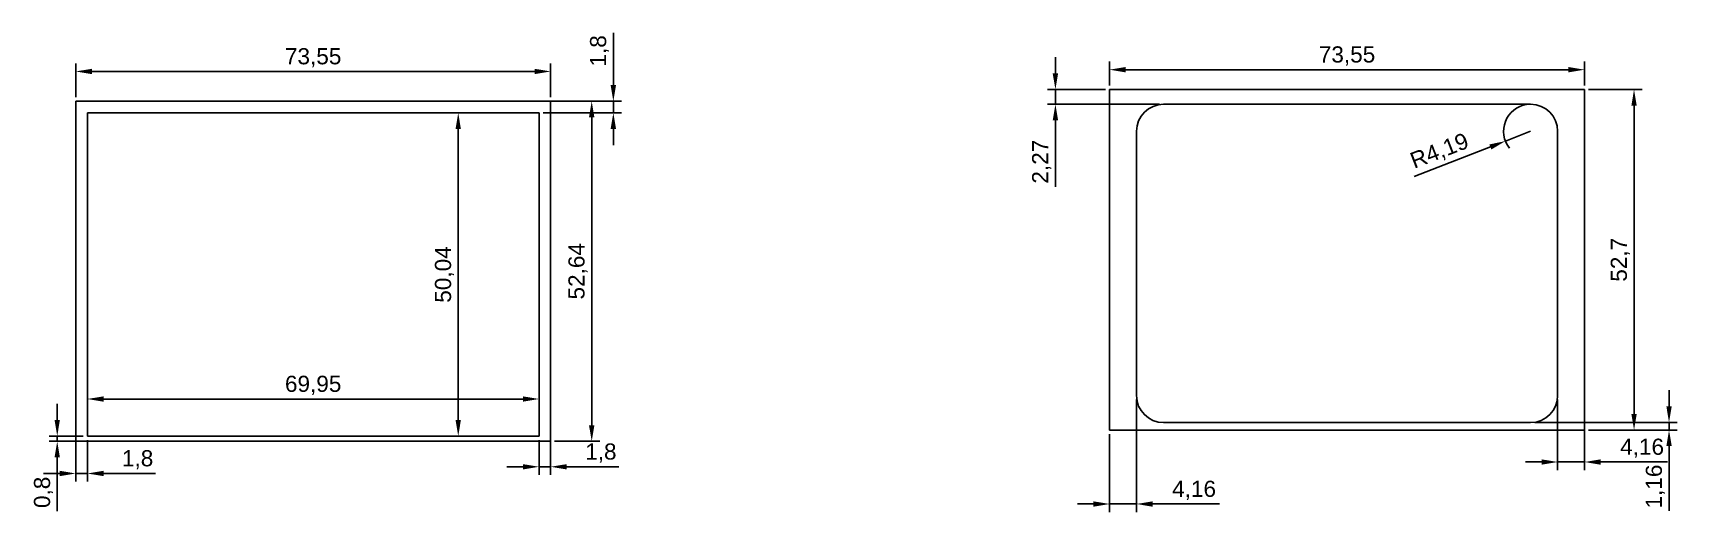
# Model space of a CAD drawing. Header units: millimetres. Extents: x 2734 to 2989, y 1660 to 1734.
import ezdxf

# ---------------------------------------------------------------- set-up
doc = ezdxf.new("R2010")
doc.units = ezdxf.units.MM
doc.styles.get("Standard").update_dxf_attribs({"font": 'arial.ttf'})
doc.dimstyles.new('ISO-25', dxfattribs={"dimtxt": 2.5, "dimasz": 2.5, "dimexe": 1.25, "dimexo": 0.625, "dimtad": 1, "dimtxsty": 'Standard', "dimcen": 2.5, "dimadec": 0, "dimazin": 0, "dimtfac": 1, "dimtmove": 0, "dimatfit": 3, "dimfxl": 0, "dimarcsym": 0})

# ---------------------------------------------------------------- blocks, each defined once
blk = doc.blocks.new('*D2')
at = {"color": 0, "lineweight": -2}
for p, q in [((2740.56, 1723.84), (2740.56, 1729.07)), ((2743.06, 1727.82), (2811.61, 1727.82)), ((2814.11, 1723.84), (2814.11, 1729.07))]:
    blk.add_line(p, q, dxfattribs=at)
at = {"color": 0}
for points in [[(2743.06, 1728.23), (2743.06, 1727.4), (2740.56, 1727.82)], [(2811.61, 1728.23), (2811.61, 1727.4), (2814.11, 1727.82)]]:
    blk.add_solid(points, dxfattribs=at)
at = {"layer": 'Defpoints', "color": 0}
for p in [(2814.11, 1727.82), (2740.56, 1723.21), (2814.11, 1723.21)]:
    blk.add_point(p, dxfattribs=at)
at = {"color": 0, "insert": (2777.33, 1729.94), "char_height": 2.5, "attachment_point": 5}
blk.add_mtext('73,55', dxfattribs=at)
blk = doc.blocks.new('*D3')
at = {"color": 0, "lineweight": -2}
for p, q in [((2814.73, 1723.21), (2821.72, 1723.21)), ((2820.47, 1720.71), (2820.47, 1673.07)), ((2814.73, 1670.57), (2821.72, 1670.57))]:
    blk.add_line(p, q, dxfattribs=at)
at = {"color": 0}
for points in [[(2820.05, 1720.71), (2820.89, 1720.71), (2820.47, 1723.21)], [(2820.05, 1673.07), (2820.89, 1673.07), (2820.47, 1670.57)]]:
    blk.add_solid(points, dxfattribs=at)
at = {"layer": 'Defpoints', "color": 0}
for p in [(2814.11, 1723.21), (2814.11, 1670.57), (2820.47, 1670.57)]:
    blk.add_point(p, dxfattribs=at)
at = {"color": 0, "insert": (2818.34, 1696.89), "char_height": 2.5, "attachment_point": 5, "rotation": 90}
blk.add_mtext('52,64', dxfattribs=at)
blk = doc.blocks.new('*D4')
at = {"color": 0, "lineweight": -2}
for p, q in [((2737.69, 1673.87), (2737.69, 1676.37)), ((2741.73, 1671.37), (2736.44, 1671.37)), ((2737.69, 1671.37), (2737.69, 1670.57)), ((2741.73, 1670.57), (2736.44, 1670.57)), ((2737.69, 1668.07), (2737.69, 1659.77))]:
    blk.add_line(p, q, dxfattribs=at)
at = {"color": 0}
for points in [[(2737.27, 1673.87), (2738.1, 1673.87), (2737.69, 1671.37)], [(2737.27, 1668.07), (2738.1, 1668.07), (2737.69, 1670.57)]]:
    blk.add_solid(points, dxfattribs=at)
at = {"layer": 'Defpoints', "color": 0}
for p in [(2742.36, 1671.37), (2737.69, 1670.57), (2742.36, 1670.57)]:
    blk.add_point(p, dxfattribs=at)
at = {"color": 0, "insert": (2735.56, 1662.67), "char_height": 2.5, "attachment_point": 5, "rotation": 90}
blk.add_mtext('0,8', dxfattribs=at)
blk = doc.blocks.new('*D5')
at = {"color": 0, "lineweight": -2}
for p, q in [((2740.56, 1670.75), (2740.56, 1664.34)), ((2742.36, 1670.75), (2742.36, 1664.34)), ((2738.06, 1665.59), (2735.56, 1665.59)), ((2740.56, 1665.59), (2742.36, 1665.59)), ((2744.86, 1665.59), (2752.93, 1665.59))]:
    blk.add_line(p, q, dxfattribs=at)
at = {"color": 0}
for points in [[(2738.06, 1666.01), (2738.06, 1665.18), (2740.56, 1665.59)], [(2744.86, 1666.01), (2744.86, 1665.18), (2742.36, 1665.59)]]:
    blk.add_solid(points, dxfattribs=at)
at = {"layer": 'Defpoints', "color": 0}
for p in [(2740.56, 1671.37), (2742.36, 1671.37), (2742.36, 1665.59)]:
    blk.add_point(p, dxfattribs=at)
at = {"color": 0, "insert": (2750.14, 1667.72), "char_height": 2.5, "attachment_point": 5}
blk.add_mtext('1,8', dxfattribs=at)
blk = doc.blocks.new('*D6')
at = {"color": 0, "lineweight": -2}
for p, q in [((2812.31, 1670.75), (2812.31, 1665.38)), ((2814.11, 1670.75), (2814.11, 1665.38)), ((2809.81, 1666.63), (2807.31, 1666.63)), ((2812.31, 1666.63), (2814.11, 1666.63)), ((2816.61, 1666.63), (2824.68, 1666.63))]:
    blk.add_line(p, q, dxfattribs=at)
at = {"color": 0}
for points in [[(2809.81, 1667.04), (2809.81, 1666.21), (2812.31, 1666.63)], [(2816.61, 1667.04), (2816.61, 1666.21), (2814.11, 1666.63)]]:
    blk.add_solid(points, dxfattribs=at)
at = {"layer": 'Defpoints', "color": 0}
for p in [(2812.31, 1671.37), (2814.11, 1671.37), (2814.11, 1666.63)]:
    blk.add_point(p, dxfattribs=at)
at = {"color": 0, "insert": (2821.89, 1668.76), "char_height": 2.5, "attachment_point": 5}
blk.add_mtext('1,8', dxfattribs=at)
blk = doc.blocks.new('*D7')
at = {"color": 0, "lineweight": -2}
for p, q in [((2823.82, 1725.71), (2823.82, 1733.78)), ((2812.93, 1723.21), (2825.07, 1723.21)), ((2823.82, 1721.41), (2823.82, 1723.21)), ((2812.93, 1721.41), (2825.07, 1721.41)), ((2823.82, 1718.91), (2823.82, 1716.41))]:
    blk.add_line(p, q, dxfattribs=at)
at = {"color": 0}
for points in [[(2823.4, 1725.71), (2824.24, 1725.71), (2823.82, 1723.21)], [(2823.4, 1718.91), (2824.24, 1718.91), (2823.82, 1721.41)]]:
    blk.add_solid(points, dxfattribs=at)
at = {"layer": 'Defpoints', "color": 0}
for p in [(2812.31, 1723.21), (2823.82, 1723.21), (2812.31, 1721.41)]:
    blk.add_point(p, dxfattribs=at)
at = {"color": 0, "insert": (2821.69, 1731), "char_height": 2.5, "attachment_point": 5, "rotation": 90}
blk.add_mtext('1,8', dxfattribs=at)
blk = doc.blocks.new('*D8')
at = {"color": 0, "lineweight": -2}
for p, q in [((2742.36, 1672), (2742.36, 1678.37)), ((2812.31, 1672), (2812.31, 1678.37)), ((2744.86, 1677.12), (2809.81, 1677.12))]:
    blk.add_line(p, q, dxfattribs=at)
at = {"color": 0}
for points in [[(2744.86, 1677.53), (2744.86, 1676.7), (2742.36, 1677.12)], [(2809.81, 1677.53), (2809.81, 1676.7), (2812.31, 1677.12)]]:
    blk.add_solid(points, dxfattribs=at)
at = {"layer": 'Defpoints', "color": 0}
for p in [(2812.31, 1677.12), (2742.36, 1671.37), (2812.31, 1671.37)]:
    blk.add_point(p, dxfattribs=at)
at = {"color": 0, "insert": (2777.33, 1679.24), "char_height": 2.5, "attachment_point": 5}
blk.add_mtext('69,95', dxfattribs=at)
blk = doc.blocks.new('*D9')
at = {"color": 0, "lineweight": -2}
for p, q in [((2811.68, 1721.41), (2798.55, 1721.41)), ((2799.8, 1718.91), (2799.8, 1673.87)), ((2811.68, 1671.37), (2798.55, 1671.37))]:
    blk.add_line(p, q, dxfattribs=at)
at = {"color": 0}
for points in [[(2799.38, 1718.91), (2800.21, 1718.91), (2799.8, 1721.41)], [(2799.38, 1673.87), (2800.21, 1673.87), (2799.8, 1671.37)]]:
    blk.add_solid(points, dxfattribs=at)
at = {"layer": 'Defpoints', "color": 0}
for p in [(2812.31, 1721.41), (2799.8, 1671.37), (2812.31, 1671.37)]:
    blk.add_point(p, dxfattribs=at)
at = {"color": 0, "insert": (2797.67, 1696.39), "char_height": 2.5, "attachment_point": 5, "rotation": 90}
blk.add_mtext('50,04', dxfattribs=at)
blk = doc.blocks.new('*D10')
at = {"color": 0, "lineweight": -2}
for p, q in [((2900.69, 1725.64), (2900.69, 1729.34)), ((2974.24, 1725.64), (2974.24, 1729.34)), ((2903.19, 1728.09), (2971.74, 1728.09))]:
    blk.add_line(p, q, dxfattribs=at)
at = {"color": 0}
for points in [[(2903.19, 1728.51), (2903.19, 1727.67), (2900.69, 1728.09)], [(2971.74, 1728.51), (2971.74, 1727.67), (2974.24, 1728.09)]]:
    blk.add_solid(points, dxfattribs=at)
at = {"layer": 'Defpoints', "color": 0}
for p in [(2974.24, 1728.09), (2900.69, 1725.02), (2974.24, 1725.02)]:
    blk.add_point(p, dxfattribs=at)
at = {"color": 0, "insert": (2937.46, 1730.22), "char_height": 2.5, "attachment_point": 5}
blk.add_mtext('73,55', dxfattribs=at)
blk = doc.blocks.new('*D11')
at = {"color": 0, "lineweight": -2}
for p, q in [((2974.86, 1725.02), (2983.16, 1725.02)), ((2981.91, 1722.52), (2981.91, 1674.82)), ((2974.86, 1672.32), (2983.16, 1672.32))]:
    blk.add_line(p, q, dxfattribs=at)
at = {"color": 0}
for points in [[(2981.5, 1722.52), (2982.33, 1722.52), (2981.91, 1725.02)], [(2981.5, 1674.82), (2982.33, 1674.82), (2981.91, 1672.32)]]:
    blk.add_solid(points, dxfattribs=at)
at = {"layer": 'Defpoints', "color": 0}
for p in [(2974.24, 1725.02), (2974.24, 1672.32), (2981.91, 1672.32)]:
    blk.add_point(p, dxfattribs=at)
at = {"color": 0, "insert": (2979.79, 1698.67), "char_height": 2.5, "attachment_point": 5, "rotation": 90}
blk.add_mtext('52,7', dxfattribs=at)
blk = doc.blocks.new('*D13')
at = {"color": 0, "lineweight": -2}
for p, q in [((2965.89, 1718.55), (2961.99, 1717.04)), ((2947.88, 1711.55), (2959.66, 1716.13))]:
    blk.add_line(p, q, dxfattribs=at)
blk.add_arc((2965.89, 1718.55), 4.19, 98.5492, 218.3548, dxfattribs=at)
at = {"color": 0}
blk.add_solid([(2959.51, 1716.52), (2959.81, 1715.74), (2961.99, 1717.04)], dxfattribs=at)
at = {"layer": 'Defpoints', "color": 0}
for p in [(2961.99, 1717.04), (2965.89, 1718.55)]:
    blk.add_point(p, dxfattribs=at)
at = {"color": 0, "insert": (2951.83, 1715.37), "char_height": 2.5, "attachment_point": 5, "rotation": 21.2564}
blk.add_mtext('R4,19', dxfattribs=at)
blk = doc.blocks.new('*D14')
at = {"color": 0, "lineweight": -2}
for p, q in [((2892.29, 1727.52), (2892.29, 1730.02)), ((2900.06, 1725.02), (2891.04, 1725.02)), ((2892.29, 1725.02), (2892.29, 1722.74)), ((2908.41, 1722.74), (2891.04, 1722.74)), ((2892.29, 1720.24), (2892.29, 1709.96))]:
    blk.add_line(p, q, dxfattribs=at)
at = {"color": 0}
for points in [[(2891.87, 1727.52), (2892.71, 1727.52), (2892.29, 1725.02)], [(2891.87, 1720.24), (2892.71, 1720.24), (2892.29, 1722.74)]]:
    blk.add_solid(points, dxfattribs=at)
at = {"layer": 'Defpoints', "color": 0}
for p in [(2900.69, 1725.02), (2892.29, 1722.74), (2909.04, 1722.74)]:
    blk.add_point(p, dxfattribs=at)
at = {"color": 0, "insert": (2890.16, 1713.85), "char_height": 2.5, "attachment_point": 5, "rotation": 90}
blk.add_mtext('2,27', dxfattribs=at)
blk = doc.blocks.new('*D15')
at = {"color": 0, "lineweight": -2}
for p, q in [((2904.85, 1677.04), (2904.85, 1659.62)), ((2900.69, 1671.69), (2900.69, 1659.62)), ((2898.19, 1660.87), (2895.69, 1660.87)), ((2900.69, 1660.87), (2904.85, 1660.87)), ((2907.35, 1660.87), (2917.69, 1660.87))]:
    blk.add_line(p, q, dxfattribs=at)
at = {"color": 0}
for points in [[(2898.19, 1661.28), (2898.19, 1660.45), (2900.69, 1660.87)], [(2907.35, 1661.28), (2907.35, 1660.45), (2904.85, 1660.87)]]:
    blk.add_solid(points, dxfattribs=at)
at = {"layer": 'Defpoints', "color": 0}
for p in [(2904.85, 1677.66), (2900.69, 1672.32), (2904.85, 1660.87)]:
    blk.add_point(p, dxfattribs=at)
at = {"color": 0, "insert": (2913.77, 1662.99), "char_height": 2.5, "attachment_point": 5}
blk.add_mtext('4,16', dxfattribs=at)
blk = doc.blocks.new('*D16')
at = {"color": 0, "lineweight": -2}
for p, q in [((2987.33, 1675.98), (2987.33, 1678.48)), ((2966.52, 1673.48), (2988.58, 1673.48)), ((2987.33, 1673.48), (2987.33, 1672.32)), ((2974.86, 1672.32), (2988.58, 1672.32)), ((2987.33, 1669.82), (2987.33, 1659.81))]:
    blk.add_line(p, q, dxfattribs=at)
at = {"color": 0}
for points in [[(2986.92, 1675.98), (2987.75, 1675.98), (2987.33, 1673.48)], [(2986.92, 1669.82), (2987.75, 1669.82), (2987.33, 1672.32)]]:
    blk.add_solid(points, dxfattribs=at)
at = {"layer": 'Defpoints', "color": 0}
for p in [(2965.89, 1673.48), (2974.24, 1672.32), (2987.33, 1672.32)]:
    blk.add_point(p, dxfattribs=at)
at = {"color": 0, "insert": (2985.21, 1663.57), "char_height": 2.5, "attachment_point": 5, "rotation": 90}
blk.add_mtext('1,16', dxfattribs=at)
blk = doc.blocks.new('*D17')
at = {"color": 0, "lineweight": -2}
for p, q in [((2970.08, 1677.04), (2970.08, 1666.12)), ((2974.24, 1677.04), (2974.24, 1666.12)), ((2967.58, 1667.37), (2965.08, 1667.37)), ((2970.08, 1667.37), (2974.24, 1667.37)), ((2976.74, 1667.37), (2987.08, 1667.37))]:
    blk.add_line(p, q, dxfattribs=at)
at = {"color": 0}
for points in [[(2967.58, 1667.78), (2967.58, 1666.95), (2970.08, 1667.37)], [(2976.74, 1667.78), (2976.74, 1666.95), (2974.24, 1667.37)]]:
    blk.add_solid(points, dxfattribs=at)
at = {"layer": 'Defpoints', "color": 0}
for p in [(2970.08, 1677.66), (2974.24, 1677.66), (2974.24, 1667.37)]:
    blk.add_point(p, dxfattribs=at)
at = {"color": 0, "insert": (2983.16, 1669.5), "char_height": 2.5, "attachment_point": 5}
blk.add_mtext('4,16', dxfattribs=at)

msp = doc.modelspace()

# ---------------------------------------------------------------- linework, layer by layer
at = {"color": 7}
for p, q in [((2900.688, 1725.016), (2974.239, 1725.016)), ((2900.688, 1672.319), (2900.688, 1725.016)), ((2974.239, 1725.016), (2974.239, 1672.319)), ((2909.037, 1722.742), (2965.892, 1722.742)), ((2904.847, 1677.664), (2904.847, 1718.552)), ((2970.081, 1718.554), (2970.081, 1677.664)), ((2965.892, 1673.476), (2909.036, 1673.476)), ((2974.239, 1672.319), (2900.688, 1672.319))]:
    msp.add_line(p, q, dxfattribs=at)
at = {"color": 3}
for p, q in [((2740.557, 1723.212), (2814.107, 1723.212)), ((2740.557, 1670.572), (2740.557, 1723.212)), ((2814.107, 1723.212), (2814.107, 1670.572)), ((2742.357, 1721.412), (2812.307, 1721.412)), ((2742.357, 1671.372), (2742.357, 1721.412)), ((2812.307, 1721.412), (2812.307, 1671.372)), ((2812.307, 1671.372), (2742.357, 1671.372)), ((2814.107, 1670.572), (2740.557, 1670.572))]:
    msp.add_line(p, q, dxfattribs=at)
for centre, radius, start, end in [((2909.037, 1718.552), 4.19, 90, 180), ((2965.892, 1718.554), 4.189, 0, 90), ((2909.036, 1677.664), 4.189, 180, 270), ((2965.892, 1677.664), 4.189, 270, 0)]:
    msp.add_arc(centre, radius, start, end)

# ---------------------------------------------------------------- dimensions: what is measured, and where the dimension line sits
for base, p1, p2, picture, middle in [((2823.82, 1723.212), (2812.307, 1721.412), (2812.307, 1723.212), '*D7', (2821.693, 1730.998)), ((2737.685, 1670.572), (2742.357, 1671.372), (2742.357, 1670.572), '*D4', (2735.558, 1662.669))]:
    dim = msp.add_linear_dim(base=base, p1=p1, p2=p2, angle=90, dimstyle='ISO-25')
    dim.commit()
    dim.dimension.update_dxf_attribs({"geometry": picture, "text_midpoint": middle})
at = {"color": 1}
for p1, p2, distance, picture, middle in [((2900.688, 1725.016), (2974.239, 1725.016), 3.073, '*D10', (2937.464, 1730.216)), ((2974.239, 1725.016), (2974.239, 1672.319), 7.674, '*D11', (2979.786, 1698.667))]:
    dim = msp.add_aligned_dim(p1=p1, p2=p2, distance=distance, dimstyle='ISO-25', dxfattribs=at)
    dim.commit()
    dim.dimension.update_dxf_attribs({"geometry": picture, "text_midpoint": middle})
for base, p1, p2, picture, middle in [((2814.107, 1727.816), (2740.557, 1723.212), (2814.107, 1723.212), '*D2', (2777.332, 1729.943)), ((2742.357, 1665.593), (2740.557, 1671.372), (2742.357, 1671.372), '*D5', (2750.142, 1667.72)), ((2814.107, 1666.628), (2812.307, 1671.372), (2814.107, 1671.372), '*D6', (2821.892, 1668.755))]:
    dim = msp.add_linear_dim(base=base, p1=p1, p2=p2, dimstyle='ISO-25')
    dim.commit()
    dim.dimension.update_dxf_attribs({"geometry": picture, "text_midpoint": middle})
at = {"color": 3}
for base, p1, p2, picture, middle in [((2892.289, 1722.742), (2900.688, 1725.016), (2909.037, 1722.742), '*D14', (2890.162, 1713.849)), ((2987.333, 1672.319), (2965.892, 1673.476), (2974.239, 1672.319), '*D16', (2985.206, 1663.565))]:
    dim = msp.add_linear_dim(base=base, p1=p1, p2=p2, angle=90, dimstyle='ISO-25', dxfattribs=at)
    dim.commit()
    dim.dimension.update_dxf_attribs({"geometry": picture, "text_midpoint": middle})
at = {"color": 7}
dim = msp.add_linear_dim(base=(2820.471, 1670.572), p1=(2814.107, 1723.212), p2=(2814.107, 1670.572), angle=90, dimstyle='ISO-25', dxfattribs=at)
dim.commit()
dim.dimension.update_dxf_attribs({"geometry": '*D3', "text_midpoint": (2818.343, 1696.892)})
at = {"color": 3}
dim = msp.add_radius_dim(center=(2965.892, 1718.554), mpoint=(2961.988, 1717.035), dimstyle='ISO-25', dxfattribs=at)
dim.commit()
dim.dimension.update_dxf_attribs({"geometry": '*D13', "text_midpoint": (2951.831, 1715.367)})
at = {"color": 1}
dim = msp.add_linear_dim(base=(2799.795, 1671.372), p1=(2812.307, 1721.412), p2=(2812.307, 1671.372), angle=90, dimstyle='ISO-25', dxfattribs=at)
dim.commit()
dim.dimension.update_dxf_attribs({"geometry": '*D9', "text_midpoint": (2797.668, 1696.392)})
dim = msp.add_linear_dim(base=(2812.307, 1677.117), p1=(2742.357, 1671.372), p2=(2812.307, 1671.372), dimstyle='ISO-25', dxfattribs=at)
dim.commit()
dim.dimension.update_dxf_attribs({"geometry": '*D8', "text_midpoint": (2777.332, 1679.244)})
at = {"color": 3}
for base, p1, p2, picture, middle in [((2904.847, 1660.866), (2900.688, 1672.319), (2904.847, 1677.664), '*D15', (2913.769, 1662.993)), ((2974.239, 1667.368), (2970.081, 1677.664), (2974.239, 1677.664), '*D17', (2983.161, 1669.496))]:
    dim = msp.add_linear_dim(base=base, p1=p1, p2=p2, dimstyle='ISO-25', dxfattribs=at)
    dim.commit()
    dim.dimension.update_dxf_attribs({"geometry": picture, "text_midpoint": middle})

doc.saveas('drawing.dxf')
